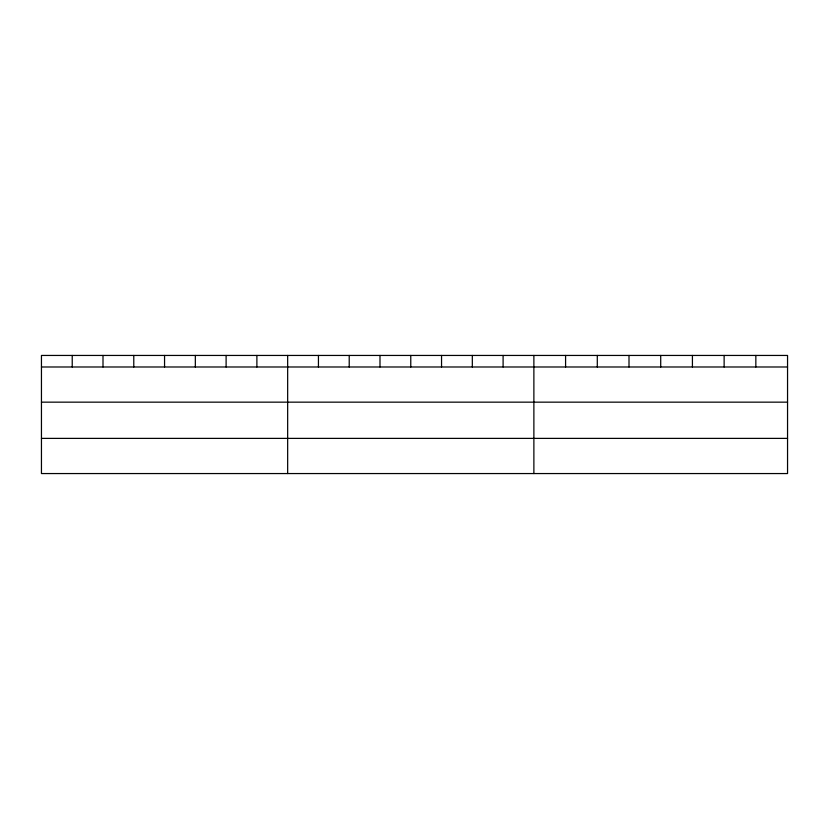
<?xml version="1.0" encoding="UTF-8"?>
<svg xmlns="http://www.w3.org/2000/svg" width="829" height="829" viewBox="0 0 829 829"><rect width="100%" height="100%" fill="white"/><g stroke="black" fill="none" stroke-linecap="round" stroke-linejoin="round"><path stroke-width="1.24" d="M787.55 402.158L787.55 355.444L41.45 355.444L41.45 473.556L787.55 473.556L787.55 402.158L41.45 402.158M41.45 366.988L787.55 366.988M41.45 438.386L787.55 438.386M755.841 355.444L755.841 366.988M724.131 355.444L724.131 366.988M692.422 355.444L692.422 366.988M660.713 355.444L660.713 366.988M629.004 355.444L629.004 366.988M597.294 355.444L597.294 366.988M565.585 355.444L565.585 366.988M533.876 355.444L533.876 473.556M503.099 355.444L503.099 366.988M472.323 355.444L472.323 366.988M441.546 355.444L441.546 366.988M410.769 355.444L410.769 366.988M379.993 355.444L379.993 366.988M349.216 355.444L349.216 366.988M318.44 355.444L318.44 366.988M287.663 355.444L287.663 473.556M256.886 355.444L256.886 366.988M226.11 355.444L226.11 366.988M195.333 355.444L195.333 366.988M164.556 355.444L164.556 366.988M133.78 355.444L133.78 366.988M103.003 355.444L103.003 366.988M72.227 355.444L72.227 366.988"/></g></svg>
